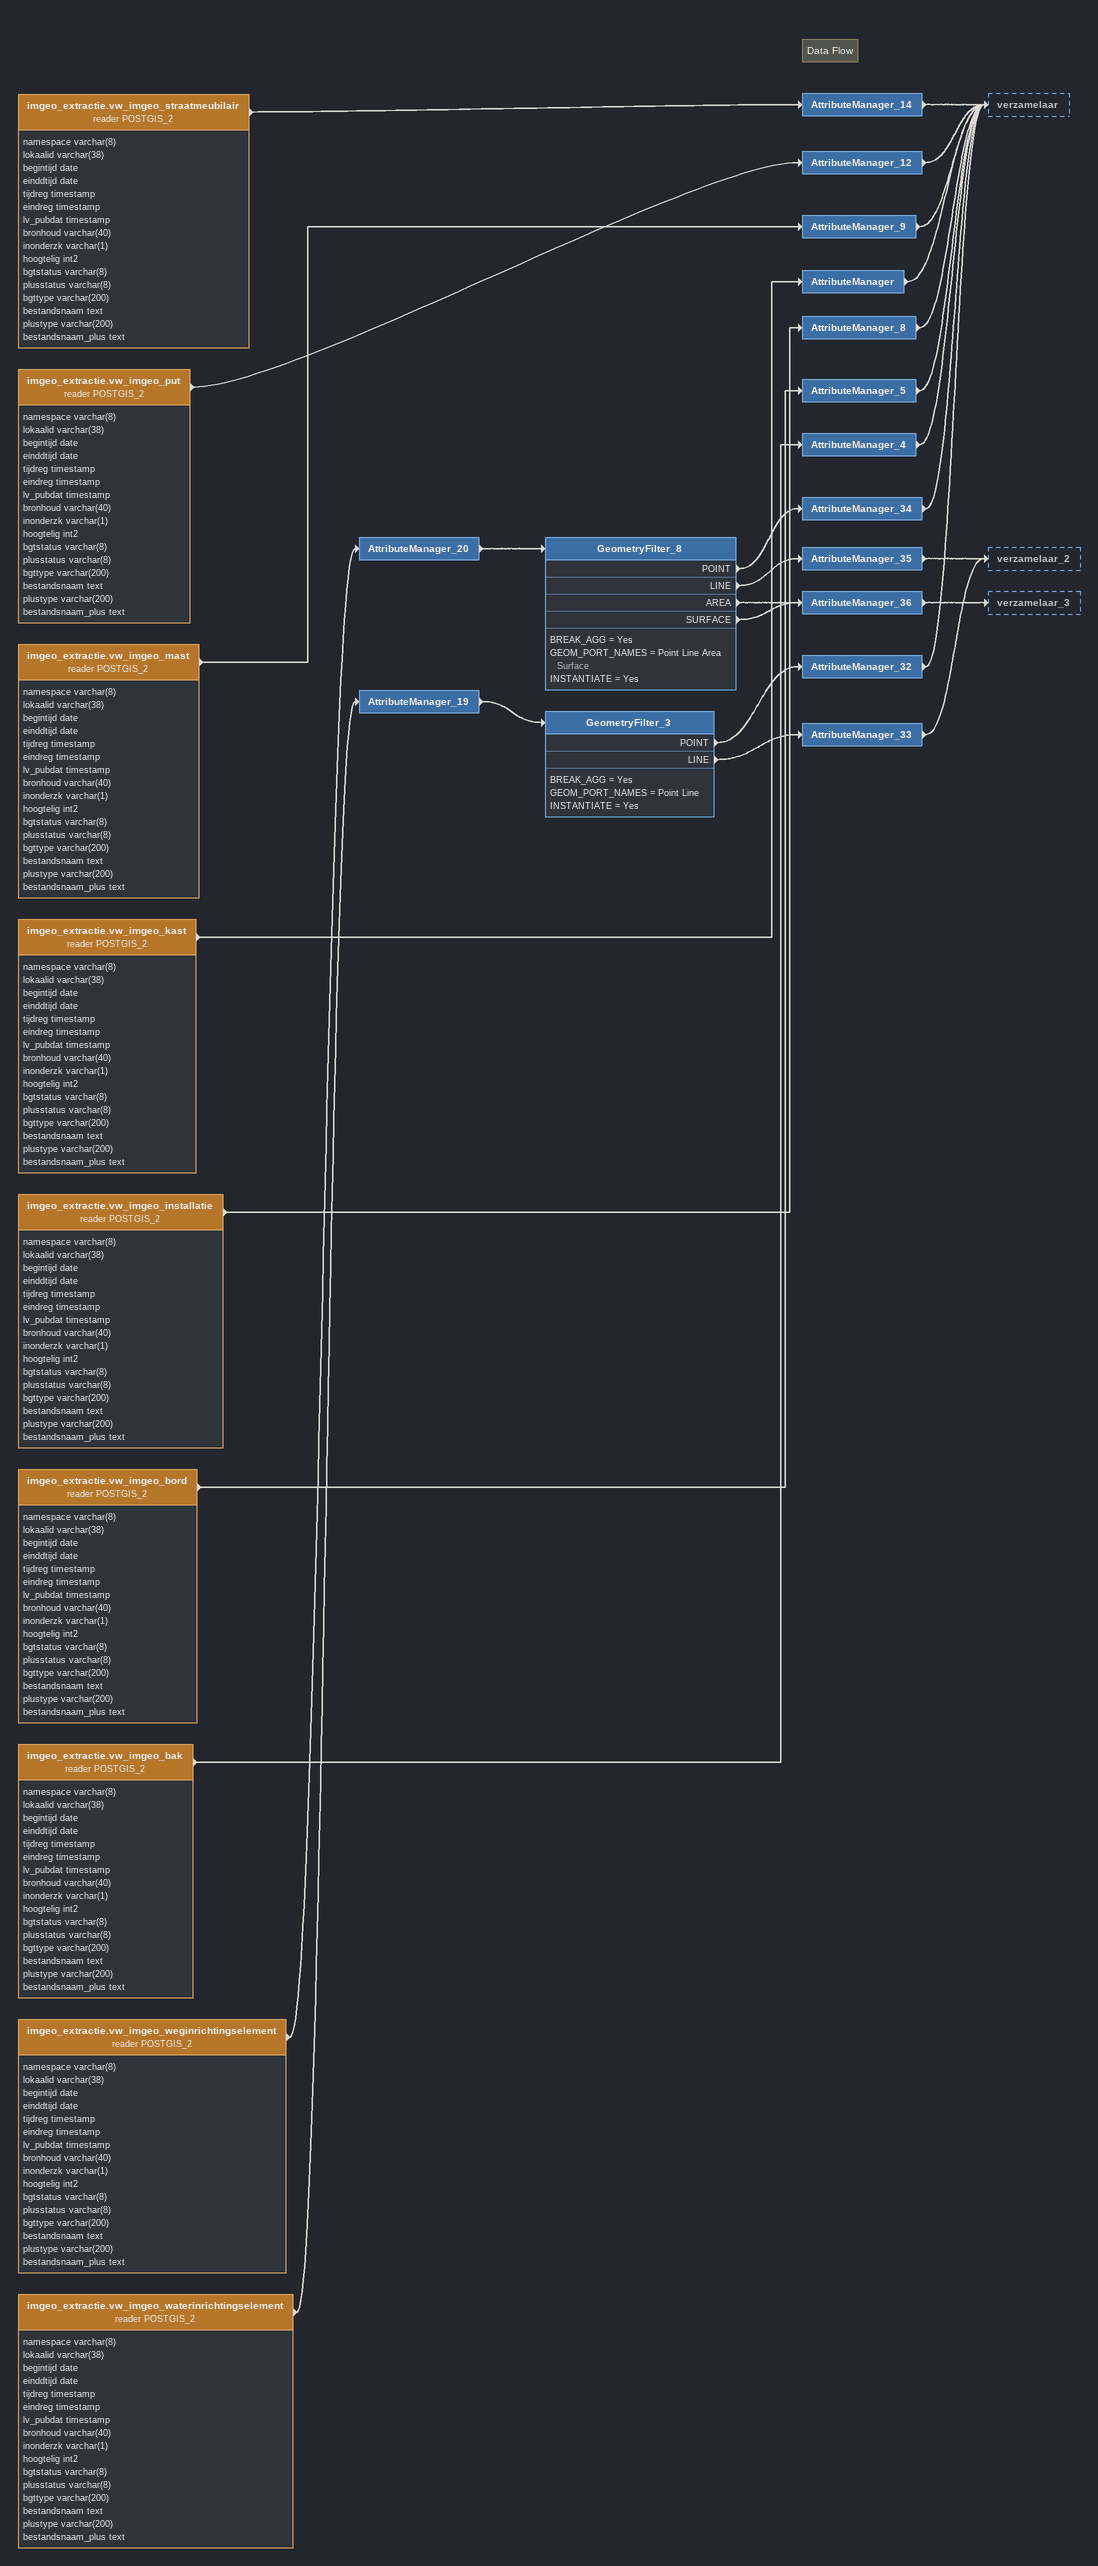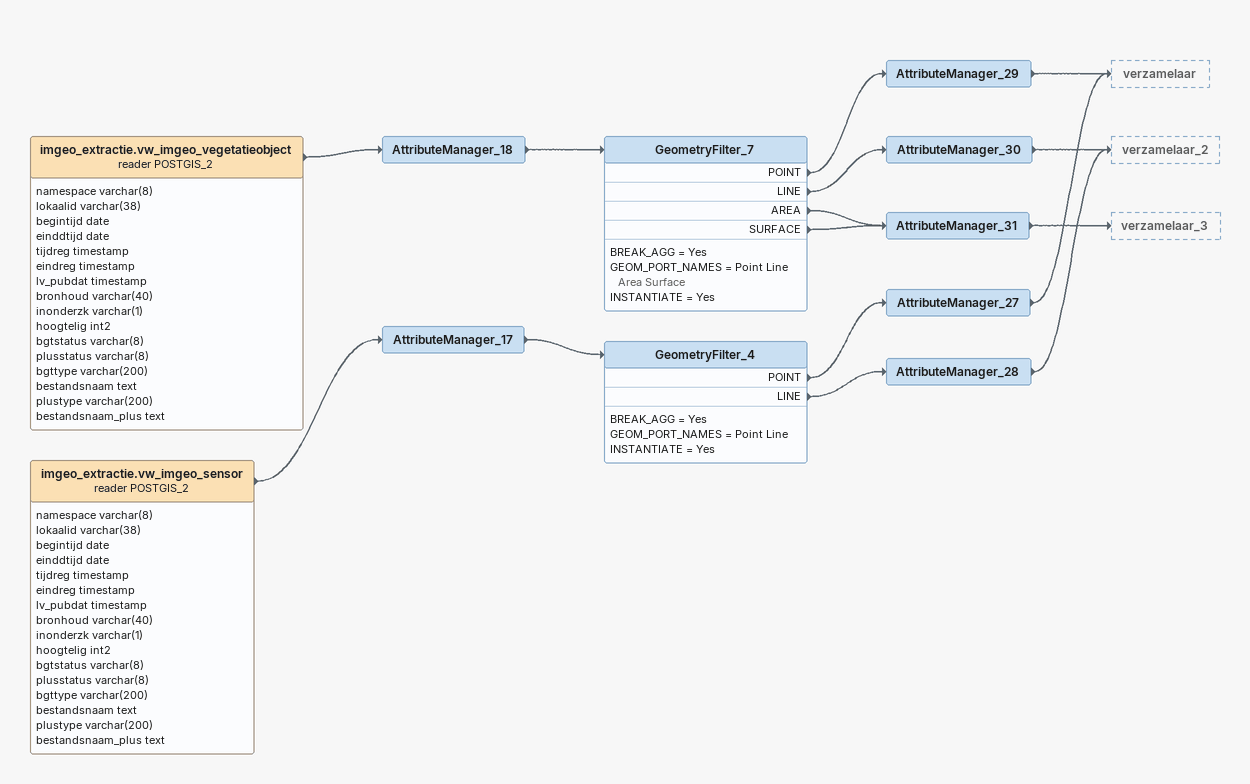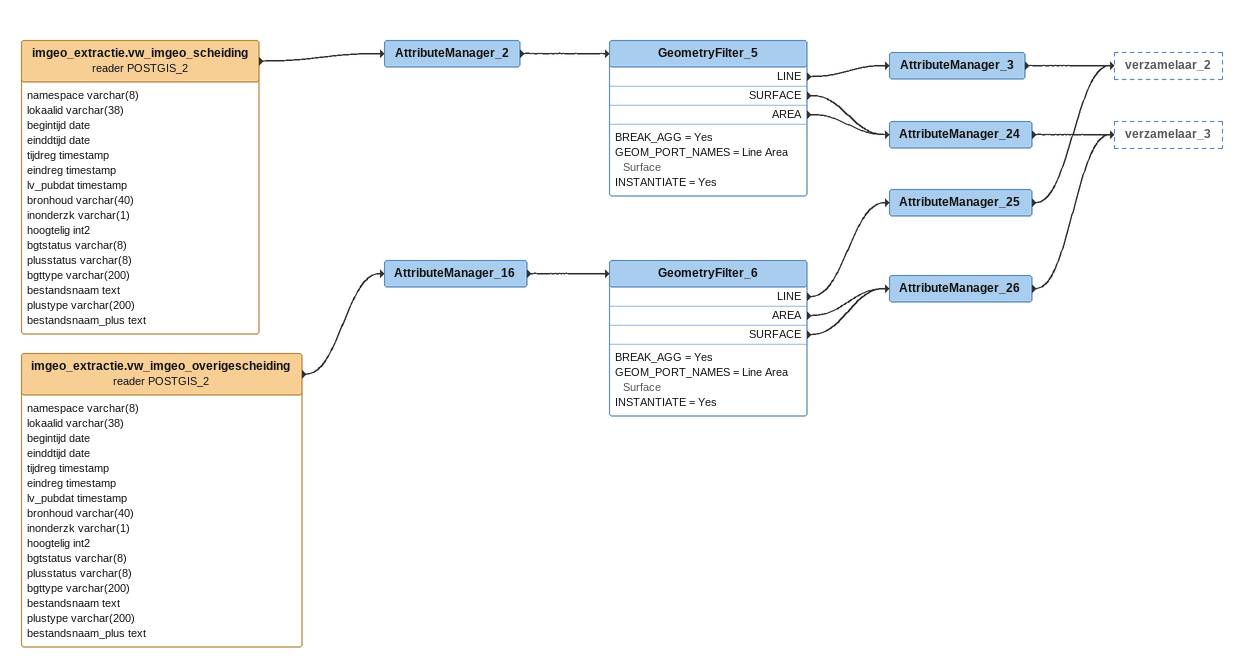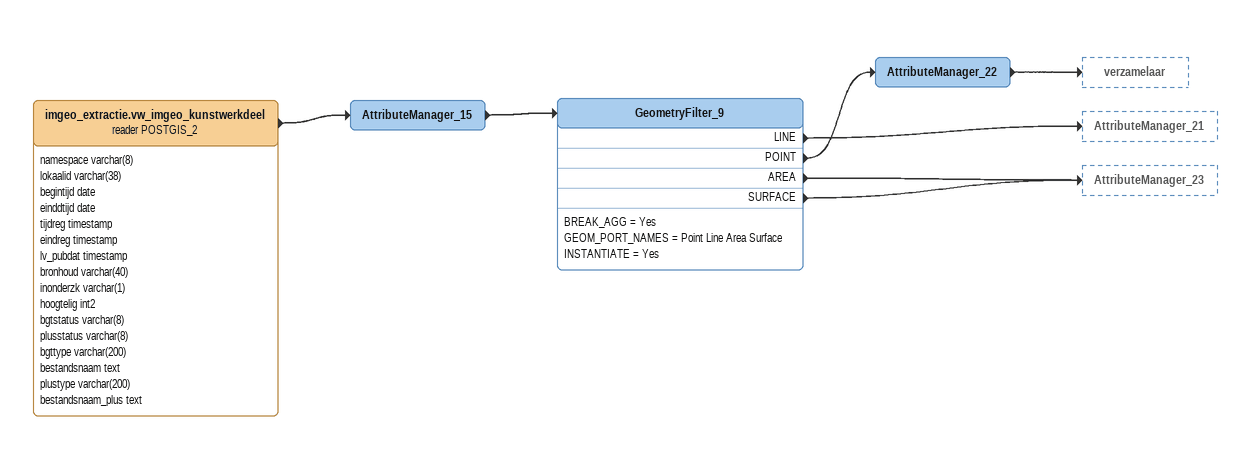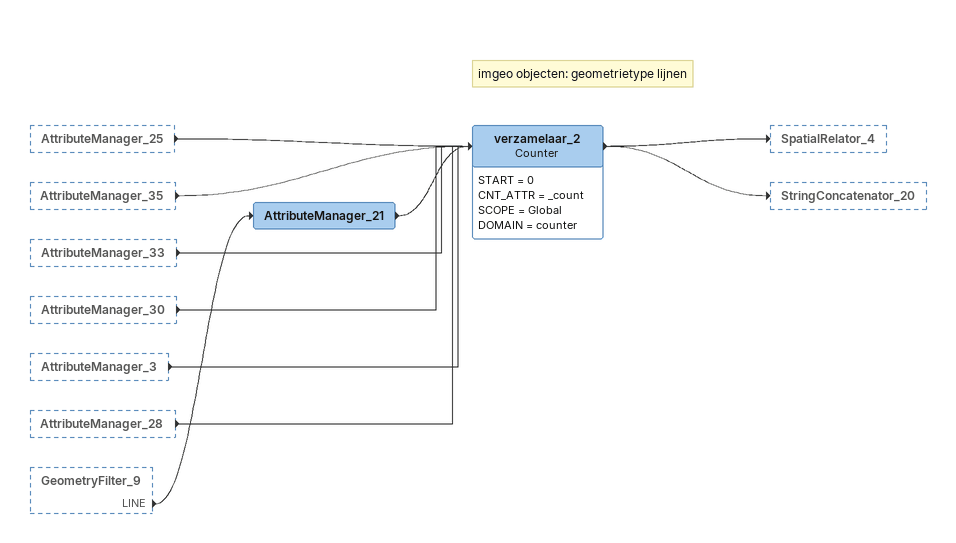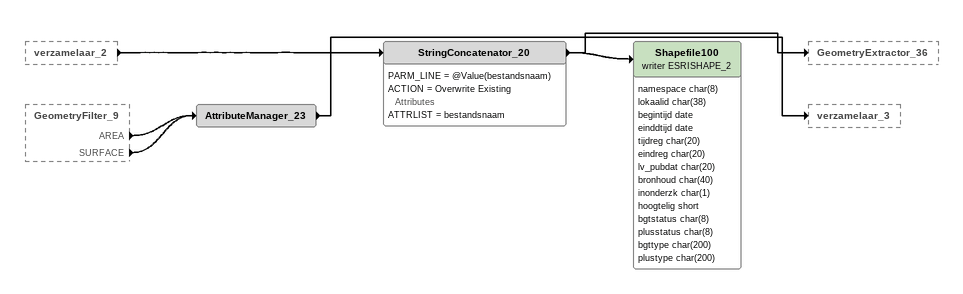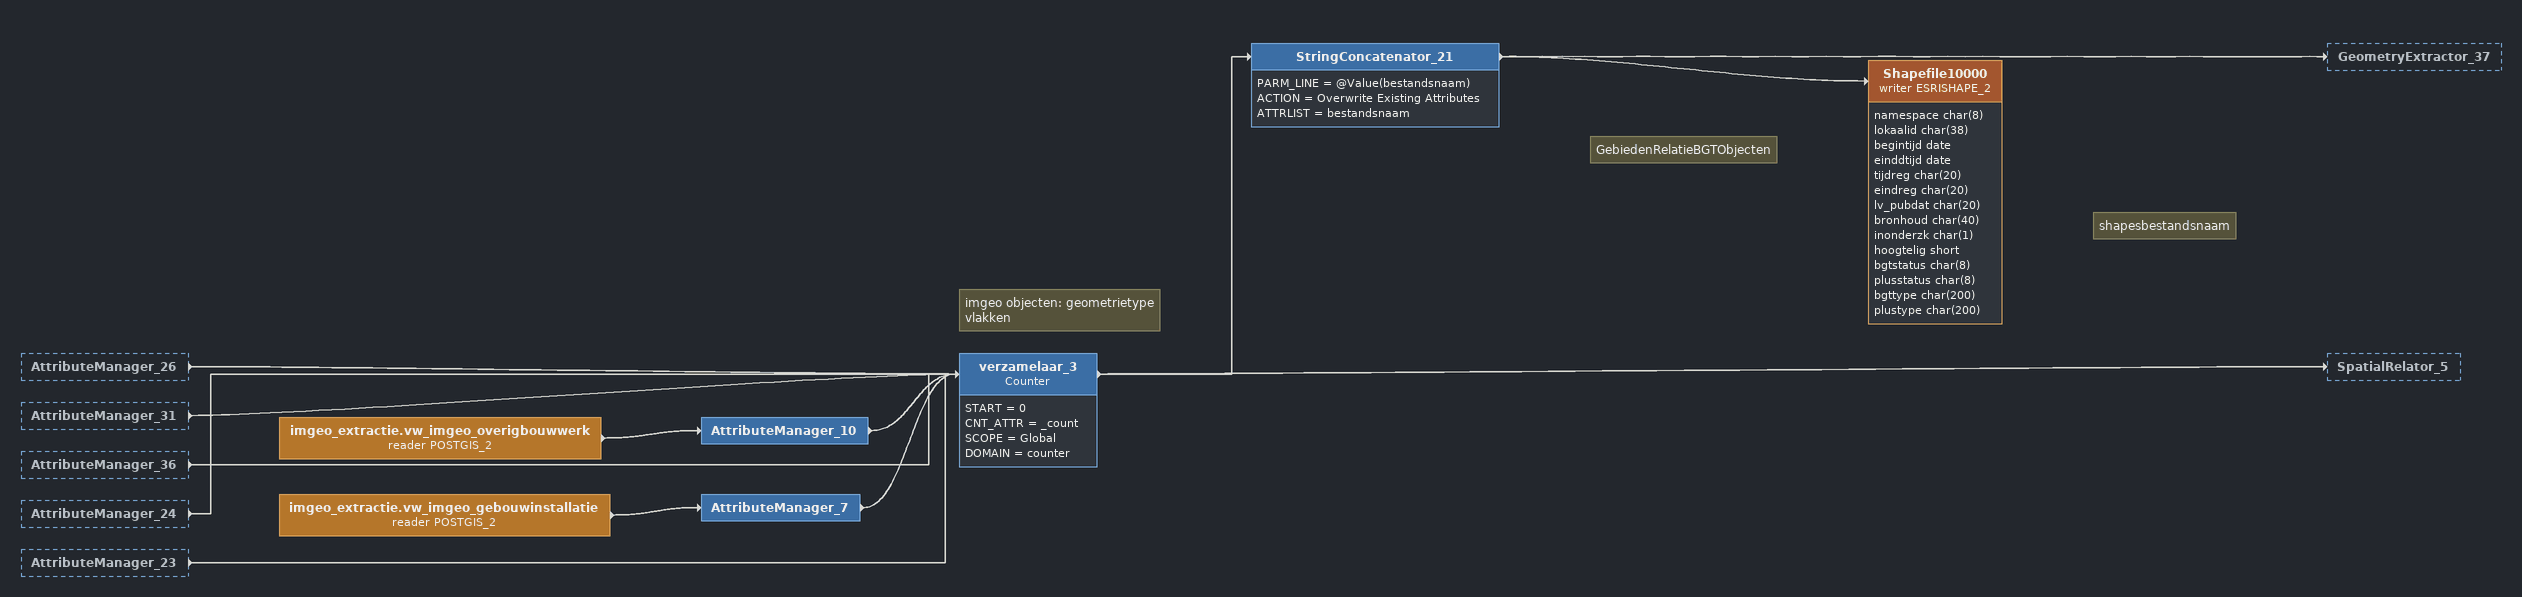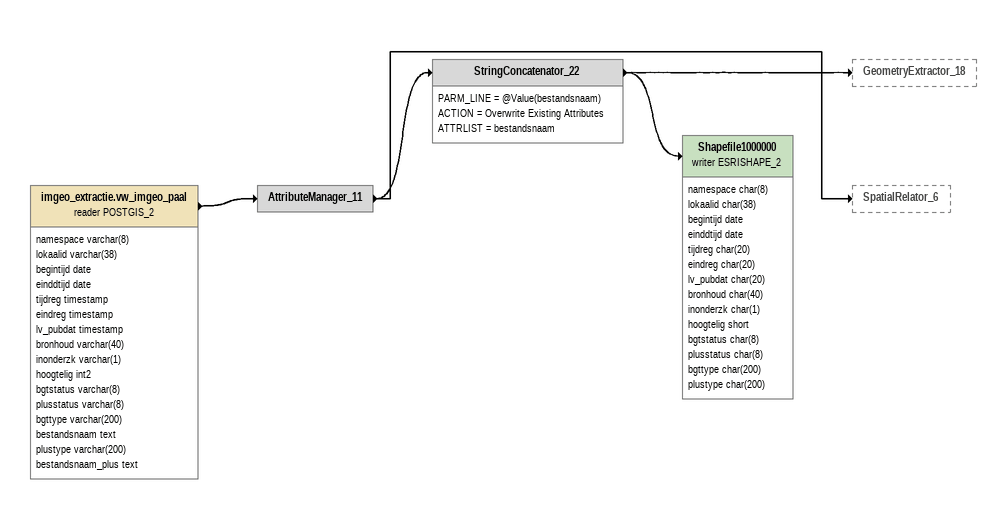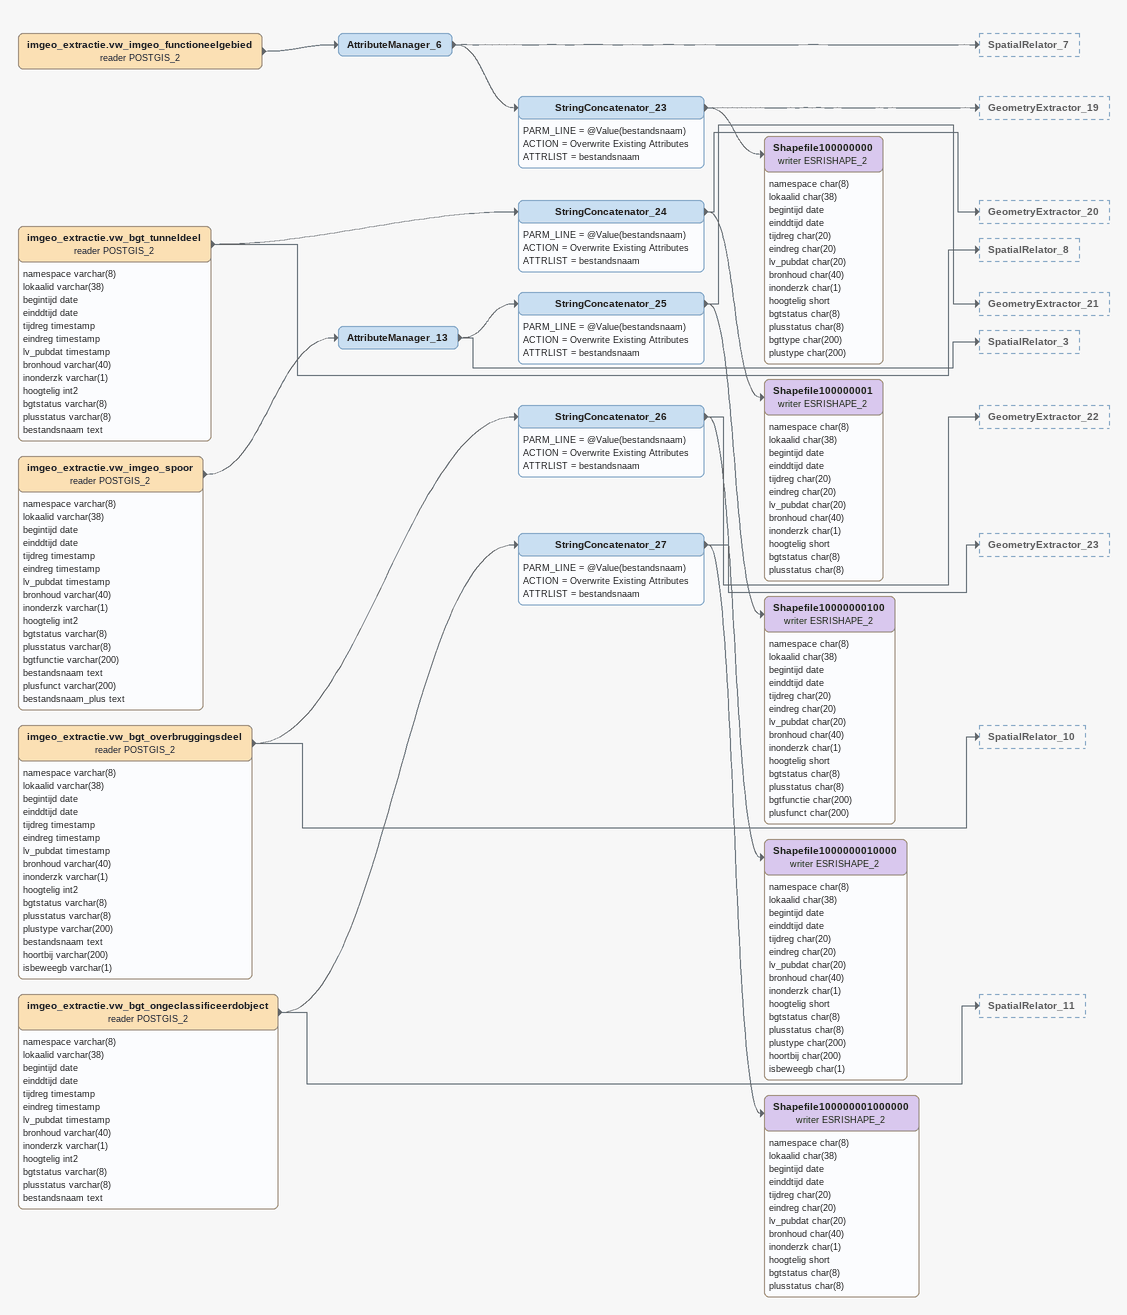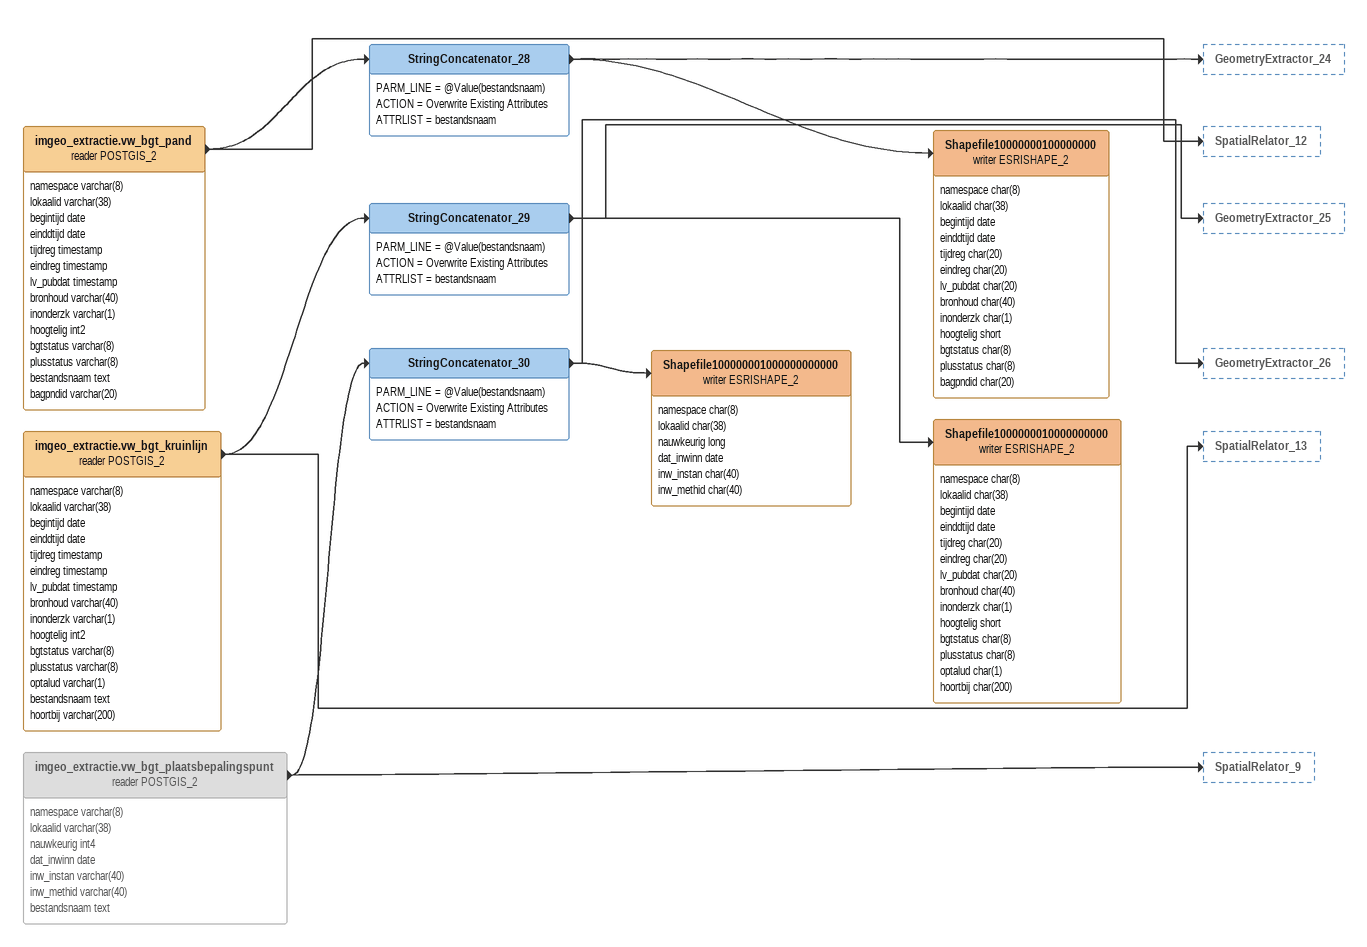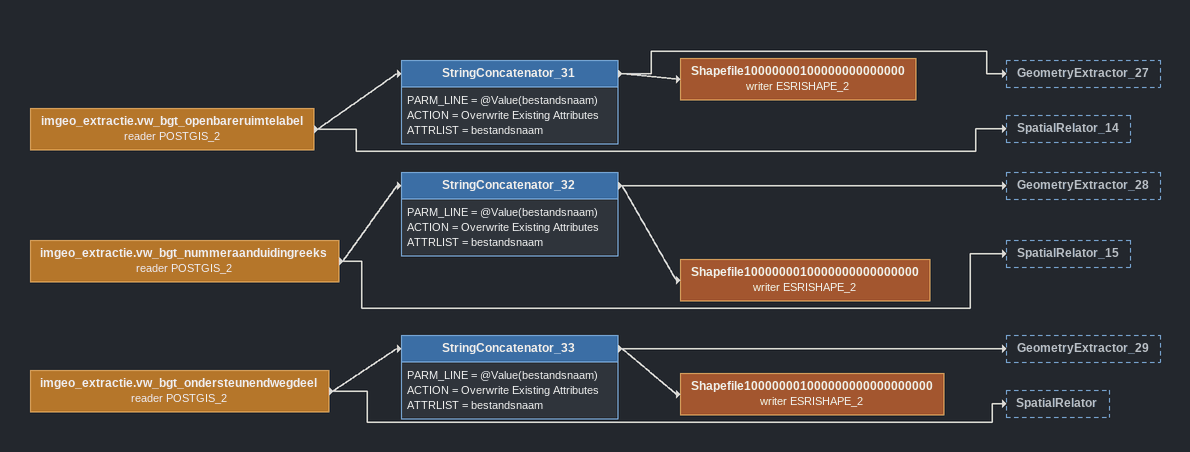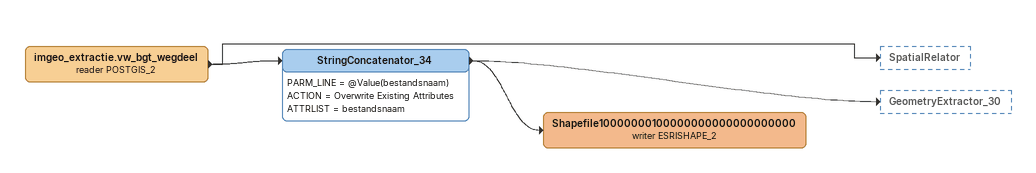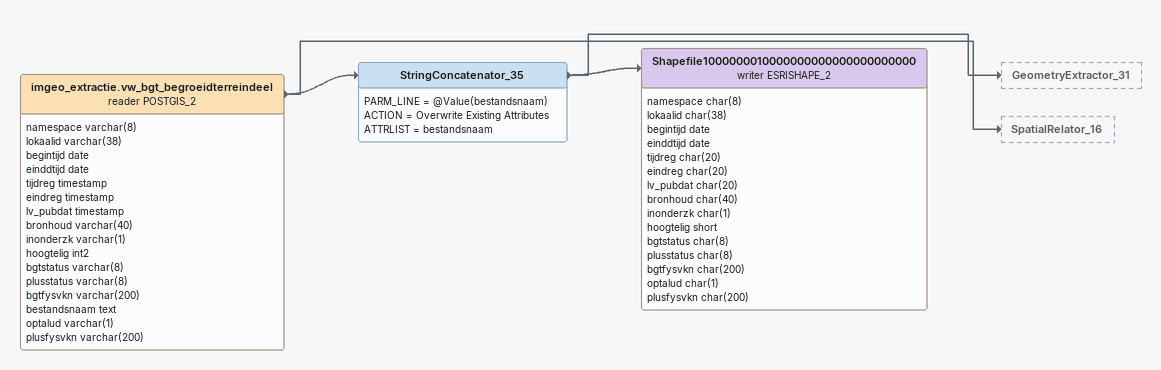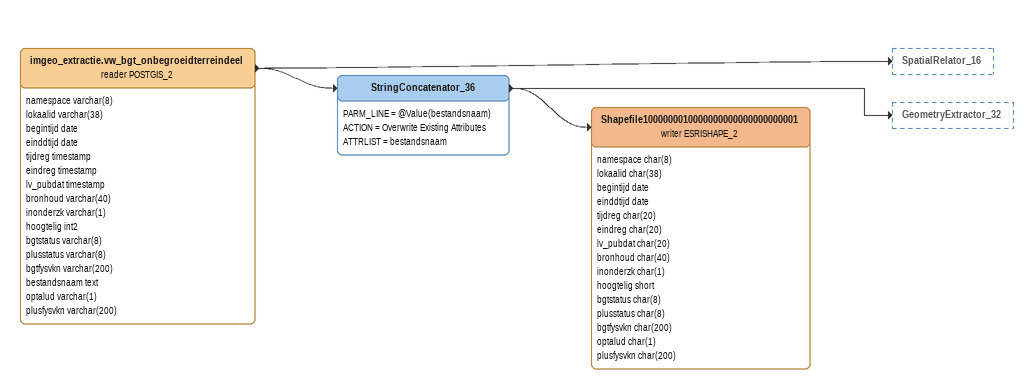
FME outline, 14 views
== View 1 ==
imgeo_extractie.vw_imgeo_straatmeubilair (reader POSTGIS_2)
    attributes: namespace varchar(8), lokaalid varchar(38), begintijd date, einddtijd date, tijdreg timestamp, eindreg timestamp, lv_pubdat timestamp, bronhoud varchar(40), inonderzk varchar(1), hoogtelig int2, bgtstatus varchar(8), plusstatus varchar(8), bgttype varchar(200), bestandsnaam text, plustype varchar(200), bestandsnaam_plus text
    -> AttributeManager_14
Note: Data Flow
AttributeManager_14
    -> verzamelaar
imgeo_extractie.vw_imgeo_put (reader POSTGIS_2)
    attributes: namespace varchar(8), lokaalid varchar(38), begintijd date, einddtijd date, tijdreg timestamp, eindreg timestamp, lv_pubdat timestamp, bronhoud varchar(40), inonderzk varchar(1), hoogtelig int2, bgtstatus varchar(8), plusstatus varchar(8), bgttype varchar(200), bestandsnaam text, plustype varchar(200), bestandsnaam_plus text
    -> AttributeManager_12
AttributeManager_12
    -> verzamelaar
imgeo_extractie.vw_imgeo_mast (reader POSTGIS_2)
    attributes: namespace varchar(8), lokaalid varchar(38), begintijd date, einddtijd date, tijdreg timestamp, eindreg timestamp, lv_pubdat timestamp, bronhoud varchar(40), inonderzk varchar(1), hoogtelig int2, bgtstatus varchar(8), plusstatus varchar(8), bgttype varchar(200), bestandsnaam text, plustype varchar(200), bestandsnaam_plus text
    -> AttributeManager_9
AttributeManager_9
    -> verzamelaar
imgeo_extractie.vw_imgeo_kast (reader POSTGIS_2)
    attributes: namespace varchar(8), lokaalid varchar(38), begintijd date, einddtijd date, tijdreg timestamp, eindreg timestamp, lv_pubdat timestamp, bronhoud varchar(40), inonderzk varchar(1), hoogtelig int2, bgtstatus varchar(8), plusstatus varchar(8), bgttype varchar(200), bestandsnaam text, plustype varchar(200), bestandsnaam_plus text
    -> AttributeManager
AttributeManager
    -> verzamelaar
imgeo_extractie.vw_imgeo_installatie (reader POSTGIS_2)
    attributes: namespace varchar(8), lokaalid varchar(38), begintijd date, einddtijd date, tijdreg timestamp, eindreg timestamp, lv_pubdat timestamp, bronhoud varchar(40), inonderzk varchar(1), hoogtelig int2, bgtstatus varchar(8), plusstatus varchar(8), bgttype varchar(200), bestandsnaam text, plustype varchar(200), bestandsnaam_plus text
    -> AttributeManager_8
AttributeManager_8
    -> verzamelaar
imgeo_extractie.vw_imgeo_bord (reader POSTGIS_2)
    attributes: namespace varchar(8), lokaalid varchar(38), begintijd date, einddtijd date, tijdreg timestamp, eindreg timestamp, lv_pubdat timestamp, bronhoud varchar(40), inonderzk varchar(1), hoogtelig int2, bgtstatus varchar(8), plusstatus varchar(8), bgttype varchar(200), bestandsnaam text, plustype varchar(200), bestandsnaam_plus text
    -> AttributeManager_5
AttributeManager_5
    -> verzamelaar
imgeo_extractie.vw_imgeo_bak (reader POSTGIS_2)
    attributes: namespace varchar(8), lokaalid varchar(38), begintijd date, einddtijd date, tijdreg timestamp, eindreg timestamp, lv_pubdat timestamp, bronhoud varchar(40), inonderzk varchar(1), hoogtelig int2, bgtstatus varchar(8), plusstatus varchar(8), bgttype varchar(200), bestandsnaam text, plustype varchar(200), bestandsnaam_plus text
    -> AttributeManager_4
AttributeManager_4
    -> verzamelaar
imgeo_extractie.vw_imgeo_weginrichtingselement (reader POSTGIS_2)
    attributes: namespace varchar(8), lokaalid varchar(38), begintijd date, einddtijd date, tijdreg timestamp, eindreg timestamp, lv_pubdat timestamp, bronhoud varchar(40), inonderzk varchar(1), hoogtelig int2, bgtstatus varchar(8), plusstatus varchar(8), bgttype varchar(200), bestandsnaam text, plustype varchar(200), bestandsnaam_plus text
    -> AttributeManager_20
AttributeManager_20
    -> GeometryFilter_8
GeometryFilter_8
    BREAK_AGG = Yes
    GEOM_PORT_NAMES = Point Line Area Surface
    INSTANTIATE = Yes
    POINT -> AttributeManager_34
    LINE -> AttributeManager_35
    AREA -> AttributeManager_36
    SURFACE -> AttributeManager_36
AttributeManager_34
    -> verzamelaar
AttributeManager_35
    -> verzamelaar_2
AttributeManager_36
    -> verzamelaar_3
imgeo_extractie.vw_imgeo_waterinrichtingselement (reader POSTGIS_2)
    attributes: namespace varchar(8), lokaalid varchar(38), begintijd date, einddtijd date, tijdreg timestamp, eindreg timestamp, lv_pubdat timestamp, bronhoud varchar(40), inonderzk varchar(1), hoogtelig int2, bgtstatus varchar(8), plusstatus varchar(8), bgttype varchar(200), bestandsnaam text, plustype varchar(200), bestandsnaam_plus text
    -> AttributeManager_19
AttributeManager_19
    -> GeometryFilter_3
GeometryFilter_3
    BREAK_AGG = Yes
    GEOM_PORT_NAMES = Point Line
    INSTANTIATE = Yes
    POINT -> AttributeManager_32
    LINE -> AttributeManager_33
AttributeManager_32
    -> verzamelaar
AttributeManager_33
    -> verzamelaar_2

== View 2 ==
imgeo_extractie.vw_imgeo_vegetatieobject (reader POSTGIS_2)
    attributes: namespace varchar(8), lokaalid varchar(38), begintijd date, einddtijd date, tijdreg timestamp, eindreg timestamp, lv_pubdat timestamp, bronhoud varchar(40), inonderzk varchar(1), hoogtelig int2, bgtstatus varchar(8), plusstatus varchar(8), bgttype varchar(200), bestandsnaam text, plustype varchar(200), bestandsnaam_plus text
    -> AttributeManager_18
AttributeManager_18
    -> GeometryFilter_7
GeometryFilter_7
    BREAK_AGG = Yes
    GEOM_PORT_NAMES = Point Line Area Surface
    INSTANTIATE = Yes
    POINT -> AttributeManager_29
    LINE -> AttributeManager_30
    AREA -> AttributeManager_31
    SURFACE -> AttributeManager_31
AttributeManager_29
    -> verzamelaar
AttributeManager_30
    -> verzamelaar_2
AttributeManager_31
    -> verzamelaar_3
imgeo_extractie.vw_imgeo_sensor (reader POSTGIS_2)
    attributes: namespace varchar(8), lokaalid varchar(38), begintijd date, einddtijd date, tijdreg timestamp, eindreg timestamp, lv_pubdat timestamp, bronhoud varchar(40), inonderzk varchar(1), hoogtelig int2, bgtstatus varchar(8), plusstatus varchar(8), bgttype varchar(200), bestandsnaam text, plustype varchar(200), bestandsnaam_plus text
    -> AttributeManager_17
AttributeManager_17
    -> GeometryFilter_4
GeometryFilter_4
    BREAK_AGG = Yes
    GEOM_PORT_NAMES = Point Line
    INSTANTIATE = Yes
    POINT -> AttributeManager_27
    LINE -> AttributeManager_28
AttributeManager_27
    -> verzamelaar
AttributeManager_28
    -> verzamelaar_2

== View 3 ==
imgeo_extractie.vw_imgeo_scheiding (reader POSTGIS_2)
    attributes: namespace varchar(8), lokaalid varchar(38), begintijd date, einddtijd date, tijdreg timestamp, eindreg timestamp, lv_pubdat timestamp, bronhoud varchar(40), inonderzk varchar(1), hoogtelig int2, bgtstatus varchar(8), plusstatus varchar(8), bgttype varchar(200), bestandsnaam text, plustype varchar(200), bestandsnaam_plus text
    -> AttributeManager_2
AttributeManager_2
    -> GeometryFilter_5
GeometryFilter_5
    BREAK_AGG = Yes
    GEOM_PORT_NAMES = Line Area Surface
    INSTANTIATE = Yes
    LINE -> AttributeManager_3
    SURFACE -> AttributeManager_24
    AREA -> AttributeManager_24
AttributeManager_3
    -> verzamelaar_2
AttributeManager_24
    -> verzamelaar_3
imgeo_extractie.vw_imgeo_overigescheiding (reader POSTGIS_2)
    attributes: namespace varchar(8), lokaalid varchar(38), begintijd date, einddtijd date, tijdreg timestamp, eindreg timestamp, lv_pubdat timestamp, bronhoud varchar(40), inonderzk varchar(1), hoogtelig int2, bgtstatus varchar(8), plusstatus varchar(8), bgttype varchar(200), bestandsnaam text, plustype varchar(200), bestandsnaam_plus text
    -> AttributeManager_16
AttributeManager_16
    -> GeometryFilter_6
GeometryFilter_6
    BREAK_AGG = Yes
    GEOM_PORT_NAMES = Line Area Surface
    INSTANTIATE = Yes
    LINE -> AttributeManager_25
    AREA -> AttributeManager_26
    SURFACE -> AttributeManager_26
AttributeManager_25
    -> verzamelaar_2
AttributeManager_26
    -> verzamelaar_3

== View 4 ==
imgeo_extractie.vw_imgeo_kunstwerkdeel (reader POSTGIS_2)
    attributes: namespace varchar(8), lokaalid varchar(38), begintijd date, einddtijd date, tijdreg timestamp, eindreg timestamp, lv_pubdat timestamp, bronhoud varchar(40), inonderzk varchar(1), hoogtelig int2, bgtstatus varchar(8), plusstatus varchar(8), bgttype varchar(200), bestandsnaam text, plustype varchar(200), bestandsnaam_plus text
    -> AttributeManager_15
AttributeManager_15
    -> GeometryFilter_9
GeometryFilter_9
    BREAK_AGG = Yes
    GEOM_PORT_NAMES = Point Line Area Surface
    INSTANTIATE = Yes
    LINE -> AttributeManager_21
    POINT -> AttributeManager_22
    AREA -> AttributeManager_23
    SURFACE -> AttributeManager_23
AttributeManager_22
    -> verzamelaar

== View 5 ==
AttributeManager_25 [outside]
    -> verzamelaar_2
AttributeManager_35 [outside]
    -> verzamelaar_2
AttributeManager_33 [outside]
    -> verzamelaar_2
AttributeManager_30 [outside]
    -> verzamelaar_2
AttributeManager_3 [outside]
    -> verzamelaar_2
AttributeManager_28 [outside]
    -> verzamelaar_2
GeometryFilter_9 [outside]
    LINE -> AttributeManager_21
AttributeManager_21
    -> verzamelaar_2
Note: imgeo objecten: geometrietype lijnen
verzamelaar_2: Counter
    START = 0
    CNT_ATTR = _count
    SCOPE = Global
    DOMAIN = counter
    -> SpatialRelator_4
    -> StringConcatenator_20

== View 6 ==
verzamelaar_2 [outside]
    -> StringConcatenator_20
GeometryFilter_9 [outside]
    AREA -> AttributeManager_23
    SURFACE -> AttributeManager_23
StringConcatenator_20
    PARM_LINE = @Value(bestandsnaam)
    ACTION = Overwrite Existing Attributes
    ATTRLIST = bestandsnaam
    -> Shapefile100 (writer ESRISHAPE_2)
    -> GeometryExtractor_36
Shapefile100 (writer ESRISHAPE_2)
    attributes: namespace char(8), lokaalid char(38), begintijd date, einddtijd date, tijdreg char(20), eindreg char(20), lv_pubdat char(20), bronhoud char(40), inonderzk char(1), hoogtelig short, bgtstatus char(8), plusstatus char(8), bgttype char(200), plustype char(200)
AttributeManager_23
    -> verzamelaar_3

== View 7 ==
AttributeManager_26 [outside]
    -> verzamelaar_3
AttributeManager_31 [outside]
    -> verzamelaar_3
AttributeManager_36 [outside]
    -> verzamelaar_3
AttributeManager_24 [outside]
    -> verzamelaar_3
AttributeManager_23 [outside]
    -> verzamelaar_3
imgeo_extractie.vw_imgeo_overigbouwwerk (reader POSTGIS_2)
    -> AttributeManager_10
AttributeManager_10
    -> verzamelaar_3
imgeo_extractie.vw_imgeo_gebouwinstallatie (reader POSTGIS_2)
    -> AttributeManager_7
AttributeManager_7
    -> verzamelaar_3
Note: imgeo objecten: geometrietype vlakken
verzamelaar_3: Counter
    START = 0
    CNT_ATTR = _count
    SCOPE = Global
    DOMAIN = counter
    -> SpatialRelator_5
    -> StringConcatenator_21
StringConcatenator_21
    PARM_LINE = @Value(bestandsnaam)
    ACTION = Overwrite Existing Attributes
    ATTRLIST = bestandsnaam
    -> Shapefile10000 (writer ESRISHAPE_2)
    -> GeometryExtractor_37
Note: GebiedenRelatieBGTObjecten
Note: shapesbestandsnaam
Shapefile10000 (writer ESRISHAPE_2)
    attributes: namespace char(8), lokaalid char(38), begintijd date, einddtijd date, tijdreg char(20), eindreg char(20), lv_pubdat char(20), bronhoud char(40), inonderzk char(1), hoogtelig short, bgtstatus char(8), plusstatus char(8), bgttype char(200), plustype char(200)

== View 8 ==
imgeo_extractie.vw_imgeo_paal (reader POSTGIS_2)
    attributes: namespace varchar(8), lokaalid varchar(38), begintijd date, einddtijd date, tijdreg timestamp, eindreg timestamp, lv_pubdat timestamp, bronhoud varchar(40), inonderzk varchar(1), hoogtelig int2, bgtstatus varchar(8), plusstatus varchar(8), bgttype varchar(200), bestandsnaam text, plustype varchar(200), bestandsnaam_plus text
    -> AttributeManager_11
AttributeManager_11
    -> SpatialRelator_6
    -> StringConcatenator_22
StringConcatenator_22
    PARM_LINE = @Value(bestandsnaam)
    ACTION = Overwrite Existing Attributes
    ATTRLIST = bestandsnaam
    -> Shapefile1000000 (writer ESRISHAPE_2)
    -> GeometryExtractor_18
Shapefile1000000 (writer ESRISHAPE_2)
    attributes: namespace char(8), lokaalid char(38), begintijd date, einddtijd date, tijdreg char(20), eindreg char(20), lv_pubdat char(20), bronhoud char(40), inonderzk char(1), hoogtelig short, bgtstatus char(8), plusstatus char(8), bgttype char(200), plustype char(200)

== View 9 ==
imgeo_extractie.vw_imgeo_functioneelgebied (reader POSTGIS_2)
    -> AttributeManager_6
AttributeManager_6
    -> SpatialRelator_7
    -> StringConcatenator_23
StringConcatenator_23
    PARM_LINE = @Value(bestandsnaam)
    ACTION = Overwrite Existing Attributes
    ATTRLIST = bestandsnaam
    -> Shapefile100000000 (writer ESRISHAPE_2)
    -> GeometryExtractor_19
Shapefile100000000 (writer ESRISHAPE_2)
    attributes: namespace char(8), lokaalid char(38), begintijd date, einddtijd date, tijdreg char(20), eindreg char(20), lv_pubdat char(20), bronhoud char(40), inonderzk char(1), hoogtelig short, bgtstatus char(8), plusstatus char(8), bgttype char(200), plustype char(200)
imgeo_extractie.vw_bgt_tunneldeel (reader POSTGIS_2)
    attributes: namespace varchar(8), lokaalid varchar(38), begintijd date, einddtijd date, tijdreg timestamp, eindreg timestamp, lv_pubdat timestamp, bronhoud varchar(40), inonderzk varchar(1), hoogtelig int2, bgtstatus varchar(8), plusstatus varchar(8), bestandsnaam text
    -> StringConcatenator_24
    -> SpatialRelator_8
StringConcatenator_24
    PARM_LINE = @Value(bestandsnaam)
    ACTION = Overwrite Existing Attributes
    ATTRLIST = bestandsnaam
    -> Shapefile100000001 (writer ESRISHAPE_2)
    -> GeometryExtractor_20
Shapefile100000001 (writer ESRISHAPE_2)
    attributes: namespace char(8), lokaalid char(38), begintijd date, einddtijd date, tijdreg char(20), eindreg char(20), lv_pubdat char(20), bronhoud char(40), inonderzk char(1), hoogtelig short, bgtstatus char(8), plusstatus char(8)
imgeo_extractie.vw_imgeo_spoor (reader POSTGIS_2)
    attributes: namespace varchar(8), lokaalid varchar(38), begintijd date, einddtijd date, tijdreg timestamp, eindreg timestamp, lv_pubdat timestamp, bronhoud varchar(40), inonderzk varchar(1), hoogtelig int2, bgtstatus varchar(8), plusstatus varchar(8), bgtfunctie varchar(200), bestandsnaam text, plusfunct varchar(200), bestandsnaam_plus text
    -> AttributeManager_13
AttributeManager_13
    -> SpatialRelator_3
    -> StringConcatenator_25
StringConcatenator_25
    PARM_LINE = @Value(bestandsnaam)
    ACTION = Overwrite Existing Attributes
    ATTRLIST = bestandsnaam
    -> Shapefile10000000100 (writer ESRISHAPE_2)
    -> GeometryExtractor_21
Shapefile10000000100 (writer ESRISHAPE_2)
    attributes: namespace char(8), lokaalid char(38), begintijd date, einddtijd date, tijdreg char(20), eindreg char(20), lv_pubdat char(20), bronhoud char(40), inonderzk char(1), hoogtelig short, bgtstatus char(8), plusstatus char(8), bgtfunctie char(200), plusfunct char(200)
imgeo_extractie.vw_bgt_overbruggingsdeel (reader POSTGIS_2)
    attributes: namespace varchar(8), lokaalid varchar(38), begintijd date, einddtijd date, tijdreg timestamp, eindreg timestamp, lv_pubdat timestamp, bronhoud varchar(40), inonderzk varchar(1), hoogtelig int2, bgtstatus varchar(8), plusstatus varchar(8), plustype varchar(200), bestandsnaam text, hoortbij varchar(200), isbeweegb varchar(1)
    -> StringConcatenator_26
    -> SpatialRelator_10
StringConcatenator_26
    PARM_LINE = @Value(bestandsnaam)
    ACTION = Overwrite Existing Attributes
    ATTRLIST = bestandsnaam
    -> Shapefile1000000010000 (writer ESRISHAPE_2)
    -> GeometryExtractor_22
Shapefile1000000010000 (writer ESRISHAPE_2)
    attributes: namespace char(8), lokaalid char(38), begintijd date, einddtijd date, tijdreg char(20), eindreg char(20), lv_pubdat char(20), bronhoud char(40), inonderzk char(1), hoogtelig short, bgtstatus char(8), plusstatus char(8), plustype char(200), hoortbij char(200), isbeweegb char(1)
imgeo_extractie.vw_bgt_ongeclassificeerdobject (reader POSTGIS_2)
    attributes: namespace varchar(8), lokaalid varchar(38), begintijd date, einddtijd date, tijdreg timestamp, eindreg timestamp, lv_pubdat timestamp, bronhoud varchar(40), inonderzk varchar(1), hoogtelig int2, bgtstatus varchar(8), plusstatus varchar(8), bestandsnaam text
    -> StringConcatenator_27
    -> SpatialRelator_11
StringConcatenator_27
    PARM_LINE = @Value(bestandsnaam)
    ACTION = Overwrite Existing Attributes
    ATTRLIST = bestandsnaam
    -> Shapefile100000001000000 (writer ESRISHAPE_2)
    -> GeometryExtractor_23
Shapefile100000001000000 (writer ESRISHAPE_2)
    attributes: namespace char(8), lokaalid char(38), begintijd date, einddtijd date, tijdreg char(20), eindreg char(20), lv_pubdat char(20), bronhoud char(40), inonderzk char(1), hoogtelig short, bgtstatus char(8), plusstatus char(8)

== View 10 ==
imgeo_extractie.vw_bgt_pand (reader POSTGIS_2)
    attributes: namespace varchar(8), lokaalid varchar(38), begintijd date, einddtijd date, tijdreg timestamp, eindreg timestamp, lv_pubdat timestamp, bronhoud varchar(40), inonderzk varchar(1), hoogtelig int2, bgtstatus varchar(8), plusstatus varchar(8), bestandsnaam text, bagpndid varchar(20)
    -> StringConcatenator_28
    -> SpatialRelator_12
StringConcatenator_28
    PARM_LINE = @Value(bestandsnaam)
    ACTION = Overwrite Existing Attributes
    ATTRLIST = bestandsnaam
    -> Shapefile10000000100000000 (writer ESRISHAPE_2)
    -> GeometryExtractor_24
Shapefile10000000100000000 (writer ESRISHAPE_2)
    attributes: namespace char(8), lokaalid char(38), begintijd date, einddtijd date, tijdreg char(20), eindreg char(20), lv_pubdat char(20), bronhoud char(40), inonderzk char(1), hoogtelig short, bgtstatus char(8), plusstatus char(8), bagpndid char(20)
imgeo_extractie.vw_bgt_kruinlijn (reader POSTGIS_2)
    attributes: namespace varchar(8), lokaalid varchar(38), begintijd date, einddtijd date, tijdreg timestamp, eindreg timestamp, lv_pubdat timestamp, bronhoud varchar(40), inonderzk varchar(1), hoogtelig int2, bgtstatus varchar(8), plusstatus varchar(8), optalud varchar(1), bestandsnaam text, hoortbij varchar(200)
    -> StringConcatenator_29
    -> SpatialRelator_13
StringConcatenator_29
    PARM_LINE = @Value(bestandsnaam)
    ACTION = Overwrite Existing Attributes
    ATTRLIST = bestandsnaam
    -> Shapefile1000000010000000000 (writer ESRISHAPE_2)
    -> GeometryExtractor_25
Shapefile1000000010000000000 (writer ESRISHAPE_2)
    attributes: namespace char(8), lokaalid char(38), begintijd date, einddtijd date, tijdreg char(20), eindreg char(20), lv_pubdat char(20), bronhoud char(40), inonderzk char(1), hoogtelig short, bgtstatus char(8), plusstatus char(8), optalud char(1), hoortbij char(200)
imgeo_extractie.vw_bgt_plaatsbepalingspunt (reader POSTGIS_2) [off]
    attributes: namespace varchar(8), lokaalid varchar(38), nauwkeurig int4, dat_inwinn date, inw_instan varchar(40), inw_methid varchar(40), bestandsnaam text
    -> StringConcatenator_30
    -> SpatialRelator_9
StringConcatenator_30
    PARM_LINE = @Value(bestandsnaam)
    ACTION = Overwrite Existing Attributes
    ATTRLIST = bestandsnaam
    -> Shapefile100000001000000000000 (writer ESRISHAPE_2)
    -> GeometryExtractor_26
Shapefile100000001000000000000 (writer ESRISHAPE_2)
    attributes: namespace char(8), lokaalid char(38), nauwkeurig long, dat_inwinn date, inw_instan char(40), inw_methid char(40)

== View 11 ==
imgeo_extractie.vw_bgt_openbareruimtelabel (reader POSTGIS_2)
    -> StringConcatenator_31
    -> SpatialRelator_14
StringConcatenator_31
    PARM_LINE = @Value(bestandsnaam)
    ACTION = Overwrite Existing Attributes
    ATTRLIST = bestandsnaam
    -> Shapefile10000000100000000000000 (writer ESRISHAPE_2)
    -> GeometryExtractor_27
Shapefile10000000100000000000000 (writer ESRISHAPE_2)
imgeo_extractie.vw_bgt_nummeraanduidingreeks (reader POSTGIS_2)
    -> StringConcatenator_32
    -> SpatialRelator_15
StringConcatenator_32
    PARM_LINE = @Value(bestandsnaam)
    ACTION = Overwrite Existing Attributes
    ATTRLIST = bestandsnaam
    -> Shapefile1000000010000000000000000 (writer ESRISHAPE_2)
    -> GeometryExtractor_28
Shapefile1000000010000000000000000 (writer ESRISHAPE_2)
imgeo_extractie.vw_bgt_ondersteunendwegdeel (reader POSTGIS_2)
    -> StringConcatenator_33
    -> SpatialRelator
StringConcatenator_33
    PARM_LINE = @Value(bestandsnaam)
    ACTION = Overwrite Existing Attributes
    ATTRLIST = bestandsnaam
    -> Shapefile100000001000000000000000000 (writer ESRISHAPE_2)
    -> GeometryExtractor_29
Shapefile100000001000000000000000000 (writer ESRISHAPE_2)

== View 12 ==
imgeo_extractie.vw_bgt_wegdeel (reader POSTGIS_2)
    -> StringConcatenator_34
    -> SpatialRelator
StringConcatenator_34
    PARM_LINE = @Value(bestandsnaam)
    ACTION = Overwrite Existing Attributes
    ATTRLIST = bestandsnaam
    -> Shapefile10000000100000000000000000000 (writer ESRISHAPE_2)
    -> GeometryExtractor_30
Shapefile10000000100000000000000000000 (writer ESRISHAPE_2)

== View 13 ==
imgeo_extractie.vw_bgt_begroeidterreindeel (reader POSTGIS_2)
    attributes: namespace varchar(8), lokaalid varchar(38), begintijd date, einddtijd date, tijdreg timestamp, eindreg timestamp, lv_pubdat timestamp, bronhoud varchar(40), inonderzk varchar(1), hoogtelig int2, bgtstatus varchar(8), plusstatus varchar(8), bgtfysvkn varchar(200), bestandsnaam text, optalud varchar(1), plusfysvkn varchar(200)
    -> StringConcatenator_35
    -> SpatialRelator_16
StringConcatenator_35
    PARM_LINE = @Value(bestandsnaam)
    ACTION = Overwrite Existing Attributes
    ATTRLIST = bestandsnaam
    -> Shapefile1000000010000000000000000000000 (writer ESRISHAPE_2)
    -> GeometryExtractor_31
Shapefile1000000010000000000000000000000 (writer ESRISHAPE_2)
    attributes: namespace char(8), lokaalid char(38), begintijd date, einddtijd date, tijdreg char(20), eindreg char(20), lv_pubdat char(20), bronhoud char(40), inonderzk char(1), hoogtelig short, bgtstatus char(8), plusstatus char(8), bgtfysvkn char(200), optalud char(1), plusfysvkn char(200)

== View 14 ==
imgeo_extractie.vw_bgt_onbegroeidterreindeel (reader POSTGIS_2)
    attributes: namespace varchar(8), lokaalid varchar(38), begintijd date, einddtijd date, tijdreg timestamp, eindreg timestamp, lv_pubdat timestamp, bronhoud varchar(40), inonderzk varchar(1), hoogtelig int2, bgtstatus varchar(8), plusstatus varchar(8), bgtfysvkn varchar(200), bestandsnaam text, optalud varchar(1), plusfysvkn varchar(200)
    -> StringConcatenator_36
    -> SpatialRelator_16
StringConcatenator_36
    PARM_LINE = @Value(bestandsnaam)
    ACTION = Overwrite Existing Attributes
    ATTRLIST = bestandsnaam
    -> Shapefile1000000010000000000000000000001 (writer ESRISHAPE_2)
    -> GeometryExtractor_32
Shapefile1000000010000000000000000000001 (writer ESRISHAPE_2)
    attributes: namespace char(8), lokaalid char(38), begintijd date, einddtijd date, tijdreg char(20), eindreg char(20), lv_pubdat char(20), bronhoud char(40), inonderzk char(1), hoogtelig short, bgtstatus char(8), plusstatus char(8), bgtfysvkn char(200), optalud char(1), plusfysvkn char(200)
